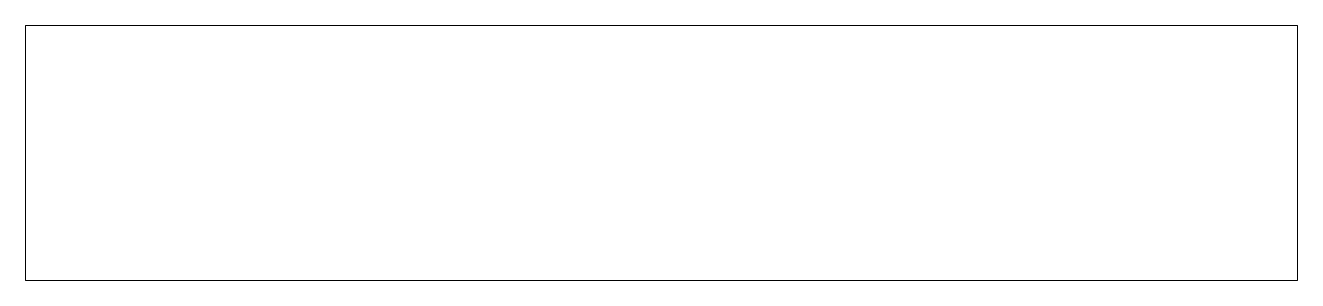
# Model space of a CAD drawing. Header units: millimetres. Extents: x -186.1 to -161.1, y -5 to 0.
import ezdxf

# ---------------------------------------------------------------- set-up
doc = ezdxf.new("R2010")
doc.units = ezdxf.units.MM

msp = doc.modelspace()

# ---------------------------------------------------------------- linework, layer by layer
at = {"color": 7, "linetype": 'Continuous', "lineweight": 15}
for p, q in [((-161.066, 0), (-186.066, 0)), ((-186.066, -5), (-186.066, 0)), ((-161.066, -5), (-161.066, 0)), ((-161.066, -5), (-186.066, -5))]:
    msp.add_line(p, q, dxfattribs=at)

doc.saveas('drawing.dxf')
